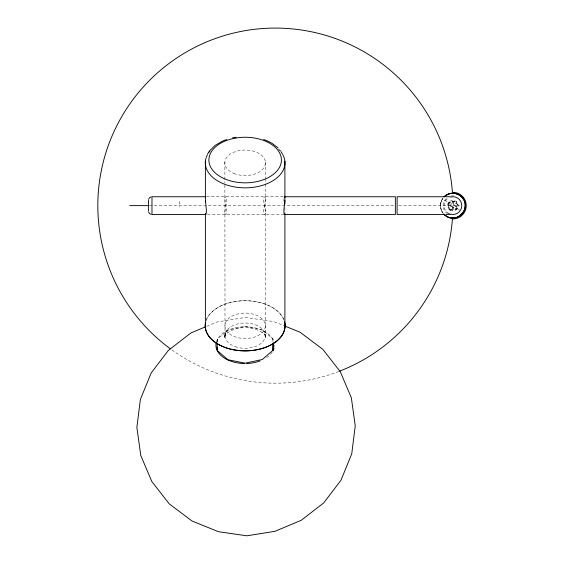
<?xml version="1.0" encoding="UTF-8"?>
<svg xmlns="http://www.w3.org/2000/svg" width="564" height="564" viewBox="0 0 564 564"><rect width="100%" height="100%" fill="white"/><g stroke="black" fill="none" stroke-linecap="round" stroke-linejoin="round"><path stroke-width="0.42" stroke-dasharray="2.82 2.11" d="M217.147 341.643L217.344 339.295L227.962 330.039L245.143 326.415L262.323 329.806L272.941 338.922L273.209 342.045M225.262 333.684L224.599 338.196L225.297 334.854L224.112 337.018L226.291 333.719L224.599 335.143C235.618 325.139 254.716 325.167 265.729 335.164L264.015 333.747L266.194 337.046L264.995 334.868L265.693 338.21L265.27 335.658L265.383 325.795A20.241 12.718 0 0 0 235.019 314.782A20.241 12.718 0 0 0 235.019 336.814A20.241 12.718 0 0 0 265.383 325.795M224.881 211.655L226.904 200.051L226.192 197.055L225.262 196.942L224.881 197.999M265.404 199.6L263.381 211.204L264.086 214.2L265.024 214.313L265.404 213.255M440.71 203.407L440.71 207.841M440.872 202.737L441.33 201.242M441.626 200.523L442.359 199.148M442.867 198.324C439.765 202.568 439.765 208.687 442.867 212.931M206.805 326.288L217.154 321.945L245.333 317.462L273.674 321.558L284.073 325.759M206.452 196.751L283.77 196.751M149.277 205.627L394.356 205.627M398.748 205.627L459.582 205.627M207.326 214.503L283.77 214.503M448.486 213.312L450.622 214.2M444.749 200.283L448.465 202.716M457.383 208.539L461.098 210.964M442.359 212.099L441.626 210.724M441.33 210.005L440.872 208.518M265.404 197.999L265.024 196.942L264.086 197.055L263.381 200.051L265.404 211.655M224.881 213.255L225.262 214.313L226.192 214.2L226.904 211.204L224.881 199.6M225.015 335.658L224.881 183.871M452.92 205.627L452.92 209.181M284.898 207.545L284.898 213.213M272.941 338.922L272.941 341.537M265.404 162.002L265.404 177.864M265.404 178.584L265.404 183.152M265.404 183.871L265.404 326.598M224.881 162.002L224.881 183.152M217.344 339.295L217.344 342.792M179.394 201.482L179.394 207.009M283.932 201.2A8.643 1.671 80.8 0 1 284.016 198.183M206.015 321.106A39.832 25.027 0 0 1 244.515 300.774A39.832 25.027 0 0 1 284.016 320.338M274.372 345.161A29.229 18.365 0 0 1 274.28 346.606M272.151 352.19A29.229 18.365 0 0 1 266.448 357.738M216.273 342.292A29.229 18.365 0 0 1 243.993 326.81A29.229 18.365 0 0 1 273.568 340.875M206.445 319.555A39.952 25.098 0 0 1 245.77 300.704A39.952 25.098 0 0 1 284.129 320.324M448.993 213.587A8.876 8.876 0 0 1 448.486 197.936M443.064 213.192A12.429 12.429 0 0 1 443.064 198.063M338.809 371.457A177.554 177.554 0 0 1 171.879 349.899M447.583 213.798A9.764 9.764 0 0 1 446.899 197.943M450.918 196.068A9.764 9.764 0 0 1 454.725 196.032M448.535 204.929C447.4 210.457 456.537 212.05 457.284 206.417C458.581 200.777 449.191 199.17 448.535 204.929M449.043 201.82L447.879 203.604L451.447 205.938L449.12 209.505L450.904 210.668L453.23 207.101L456.798 209.434L457.961 207.651L454.394 205.317L456.727 201.75L454.944 200.587L452.61 204.154L449.043 201.82M453.632 202.074L452.215 202.074L452.215 204.915L449.374 204.915L449.374 206.339L452.215 206.339L452.215 209.181L453.632 209.181L453.632 206.339L456.473 206.339L456.473 204.915L453.632 204.915L453.632 202.074M233.905 173.43A20.304 12.753 0 0 0 265.404 163.609A20.304 12.753 0 0 0 236.119 151.385A20.304 12.753 0 0 0 233.905 173.43M235.075 346.613A20.128 12.648 0 0 0 265.27 335.658A20.128 12.648 0 0 0 235.075 324.709A20.128 12.648 0 0 0 235.075 346.613M450.248 210.231A5.33 5.33 0 0 0 458.25 205.641A5.33 5.33 0 0 0 450.269 201.003A5.33 5.33 0 0 0 450.248 210.231M450.305 209.209A4.441 4.441 0 0 0 457.334 206.1A4.441 4.441 0 0 0 451.129 201.567A4.441 4.441 0 0 0 450.305 209.209"/><path stroke-width="0.85" d="M217.013 343.208L217.344 350.646L227.962 359.762L245.143 363.153L262.323 359.522L272.941 350.272L273.272 342.82M284.898 200.587L284.862 200.784A8.946 0.874 -85.5 0 0 284.305 206.079L284.15 207.46A8.643 1.671 -80.8 0 0 284.15 213.735L284.305 214.2A8.946 0.874 -85.5 0 0 284.862 213.918M464.969 208.518L464.517 210.005M465.131 207.841L465.131 203.407M205.388 197.442L205.423 197.337A8.946 0.874 -85.5 0 1 205.585 196.942M148.543 199.381L149.46 197.788L151.053 196.871M464.221 210.724L463.488 212.099M463.122 212.691L459.991 215.829M207.425 154.254L209.258 151.342M209.716 150.708L214.976 145.505L222.131 141.282M443.579 213.819A12.429 12.429 0 0 0 461.317 214.792A12.429 12.429 0 0 0 461.902 197.033A12.429 12.429 0 0 0 444.136 196.836L445.856 195.426M444.136 196.836C446.991 194.037 451.193 192.677 455.141 193.417M446.448 195.059L447.823 194.326M459.399 216.188L458.024 216.921M205.211 326.951L190.886 332.971L168.375 350.378L151.166 372.98L140.38 399.425L136.876 427.371L140.767 455.444L151.836 481.557L169.327 503.927L192.049 521.03L218.451 531.697L246.792 535.8L274.971 531.316L301.239 520.29L323.75 502.884L340.959 480.274L351.746 453.83L355.249 425.89L351.358 397.81L340.289 371.697L322.798 349.327L300.076 332.224L284.869 326.084M448.542 194.03L450.03 193.579M457.305 217.225L455.818 217.676M222.59 141.07L226.657 139.449M450.706 193.417C455.381 192.528 460.443 194.629 463.122 198.556M455.141 217.838L450.706 217.838M232.622 137.835L235.604 137.221M205.571 196.751L151.977 196.751L151.977 214.503L205.571 214.503M284.651 196.751L395.357 196.751L395.357 205.627L395.357 214.503L284.651 214.503M444.213 196.751L397.134 196.751L397.091 211.902L397.134 214.503L444.213 214.503M446.004 196.751L450.185 196.751M129.678 205.627L148.424 205.627M446.004 214.503L450.185 214.503M455.818 193.579L457.305 194.03M450.03 217.676L448.542 217.225M263.628 139.449L267.696 141.07M458.024 194.326L459.399 195.059M447.823 216.921L446.448 216.188M151.053 214.383L149.46 213.467L148.543 211.874M268.154 141.282L271.947 143.249L278.2 148.001M459.991 195.426C474.564 205.381 456.572 226.961 444.136 214.412L445.856 215.829M280.569 150.708L281.027 151.342M463.488 199.148L464.221 200.523M464.517 201.242L464.969 202.737M284.898 197.442L284.862 197.337A8.946 0.874 85.5 0 0 284.552 196.758M205.388 200.587L205.423 200.784A8.946 0.874 85.5 0 1 205.98 206.079L206.128 207.46A8.643 1.671 80.8 0 1 206.135 213.735L205.98 214.2A8.946 0.874 85.5 0 1 205.423 213.918M284.898 161.233L284.898 204.027M284.898 213.714L284.898 327.367M272.941 343.286L272.941 350.272M217.344 347.156L217.344 350.646M205.388 161.233L205.388 202.264M205.388 213.714L205.388 327.367M148.424 200.298L148.424 210.95M283.022 155.072A39.832 25.027 0 0 1 247.645 187.784A39.832 25.027 0 0 1 206.015 158.117M206.269 157.349A39.832 25.027 0 0 1 207.263 155.072M209.103 152.153A39.832 25.027 0 0 1 209.998 151.025M278.771 149.397A39.832 25.027 0 0 1 279.8 150.475M281.182 152.153A39.832 25.027 0 0 1 282.62 154.332M284.658 322.664A39.832 25.027 0 0 1 246.39 350.815A39.832 25.027 0 0 1 205.388 324.229M274.012 348.037A29.229 18.365 0 0 1 272.941 350.836M260.018 360.974A29.229 18.365 0 0 1 246.672 363.505M244.381 363.519A29.229 18.365 0 0 1 216.273 342.292M284.601 321.868A39.952 25.098 0 0 1 245.77 350.893A39.952 25.098 0 0 1 205.507 322.65M450.622 197.047A8.876 8.876 0 0 1 461.803 205.627A8.876 8.876 0 0 1 450.622 214.2M339.627 371.14A177.554 177.554 0 0 0 452.42 218.931A13.317 13.317 0 0 0 466.238 205.627A13.317 13.317 0 0 0 452.42 192.317A177.554 177.554 0 0 0 189.18 50.4A177.554 177.554 0 0 0 170.476 348.876M236.119 137.968L231.79 138.857A36.272 22.793 0 0 0 221.441 177.293A36.272 22.793 0 0 0 280.456 165.245A36.272 22.793 0 0 0 236.119 137.968"/></g></svg>
